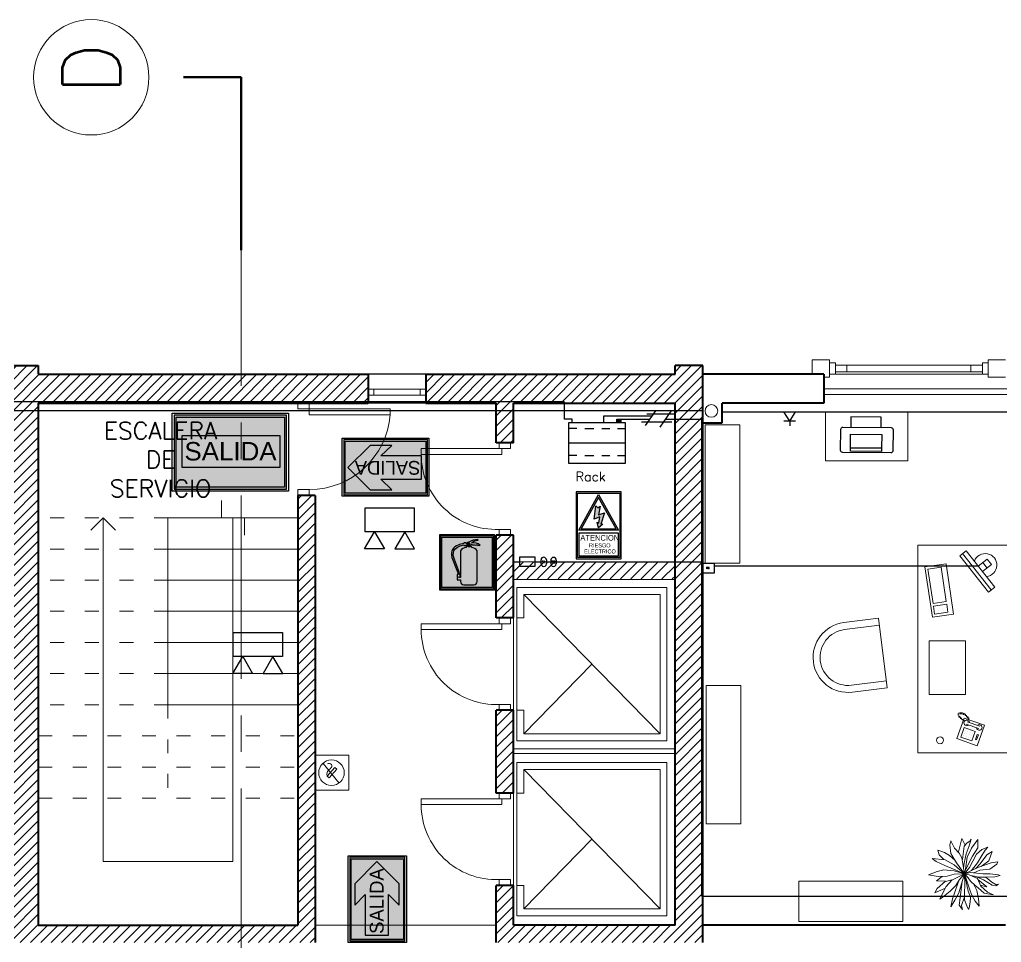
# Model space of a CAD drawing. Extents: x 1009 to 1343, y -172900 to 201.
# Drawn here: x 1315.24 to 1323.75, y 136.85 to 144.85 of the extents above; entities that cross this region are included whole.
import ezdxf

# ---------------------------------------------------------------- set-up
doc = ezdxf.new("R2010")
doc.units = 0
doc.header["$LTSCALE"] = 0.5
for name, pattern in [('ACAD_ISO03W100', [30, 12, -18]), ('CENTER', [50.8, 31.75, -6.35, 6.35, -6.35]), ('TRAZOS2', [0.375, 0.25, -0.125])]:
    doc.linetypes.add(name, pattern=pattern)
doc.layers.get('0').update_dxf_attribs({"linetype": 'CONTINUOUS'})
for name, color, linetype in [('BRIGADAS', 8, 'TRAZOS2'), ('Cableado', 100, 'CONTINUOUS'), ('CIRCUITO DE SALIDA', 8, 'CONTINUOUS'), ('Electricidad', 50, 'CONTINUOUS'), ('GCI-LUZ DE EMERG.LUZ ESTROBOSCOPICA', 12, 'CONTINUOUS'), ('MARCO_FONDO_NEGRO', 7, 'CONTINUOUS'), ('SENÑAL_FONDO_AMIARILLO', 51, 'CONTINUOUS'), ('SEÑAL_FONDO_AUXI_NEGRO', 250, 'CONTINUOUS'), ('SEÑAL_FONDO_FIGURAS', 254, 'CONTINUOUS'), ('SEÑAL_FONDO_NEGRO', 7, 'CONTINUOUS'), ('SEÑAL_FONDO_ROJO', 242, 'CONTINUOUS'), ('SEÑAL_FONDO_VERDE', 86, 'CONTINUOUS')]:
    doc.layers.add(name, color=color, linetype=linetype)
for name, color, linetype, lineweight in [('Carpintería', 55, 'CONTINUOUS', 20), ('Detalles .05', 243, 'CONTINUOUS', 5), ('Detalles 01', 8, 'CONTINUOUS', 9), ('Equipamiento movil', 33, 'CONTINUOUS', 9), ('EQUIPO DE EMERGENCIA', 200, 'CONTINUOUS', 30), ('Muros corte', 7, 'CONTINUOUS', 40), ('Muros vista', 253, 'CONTINUOUS', 25), ('Pisos', 252, 'CONTINUOUS', 18), ('Proyección', 4, 'ACAD_ISO03W100', 18), ('Punta 01', 6, 'CONTINUOUS', 9), ('Punta 015', 64, 'CONTINUOUS', 13), ('Punta 02', 11, 'CONTINUOUS', 20), ('Punta 05', 52, 'CONTINUOUS', 50), ('Sist. contra incendio', 1, 'CONTINUOUS', 18), ('Tratamiento pisos', 251, 'CONTINUOUS', 9)]:
    doc.layers.add(name, color=color, linetype=linetype, lineweight=lineweight)
doc.styles.add('franklin gothic medium', font='framd.ttf')
doc.styles.add('Texto 1.5 mm', font='simplex.shx', dxfattribs={"height": 0.15})
doc.styles.add('Texto 5 mm', font='simplex.shx', dxfattribs={"height": 0.5})
pattern_1 = [(45, (280.013894, 13.64954), (-0.0449012806, 0.0449012806), [])]

# ---------------------------------------------------------------- blocks, each defined once
blk = doc.blocks.new('TELEFONO')
at = {"layer": 'Detalles .05'}
for p, q in [((0.139, 0.134), (-0.098, 0.134)), ((-0.098, 0.134), (-0.098, -0.099)), ((0.081, 0.108), (0.023, 0.108)), ((0.023, 0.108), (0.023, 0.094)), ((0.081, 0.094), (0.081, 0.108)), ((0.139, -0.099), (0.139, 0.134)), ((-0.071, 0.089), (-0.071, -0.055)), ((-0.043, 0.089), (-0.043, -0.055)), ((0.108, 0.063), (0, 0.063)), ((0, 0.063), (0, -0.063)), ((0.023, 0.094), (0.081, 0.094)), ((0.027, 0.041), (0.027, 0.041)), ((0.027, 0.014), (0.027, 0.014)), ((0.054, 0.041), (0.054, 0.041)), ((0.054, 0.014), (0.054, 0.014)), ((0.081, 0.041), (0.081, 0.041)), ((0.081, 0.014), (0.081, 0.014)), ((0.108, -0.063), (0.108, 0.063)), ((-0.129, -0.104), (-0.147, -0.11)), ((-0.124, -0.093), (-0.141, -0.098)), ((-0.118, -0.081), (-0.135, -0.087)), ((-0.112, -0.07), (-0.129, -0.075)), ((-0.106, -0.058), (-0.124, -0.064)), ((-0.101, -0.047), (-0.118, -0.052)), ((-0.098, -0.099), (0.139, -0.099)), ((-0.067, -0.083), (-0.078, -0.116)), ((0, -0.063), (0.108, -0.063)), ((0.027, -0.013), (0.027, -0.013)), ((0.027, -0.04), (0.027, -0.04)), ((0.054, -0.013), (0.054, -0.013)), ((0.054, -0.04), (0.054, -0.04)), ((0.081, -0.013), (0.081, -0.013)), ((0.081, -0.04), (0.081, -0.04)), ((-0.129, -0.116), (-0.147, -0.121)), ((-0.129, -0.127), (-0.147, -0.133)), ((-0.129, -0.139), (-0.147, -0.145)), ((-0.124, -0.15), (-0.141, -0.156)), ((-0.118, -0.162), (-0.135, -0.168)), ((-0.104, -0.17), (-0.122, -0.176)), ((-0.089, -0.156), (-0.106, -0.162)), ((-0.083, -0.145), (-0.101, -0.15)), ((-0.078, -0.133), (-0.095, -0.139)), ((-0.072, -0.121), (-0.089, -0.127))]:
    blk.add_line(p, q, dxfattribs=at)
for centre, start, end in [((-0.057, 0.089), 298.4915, 241.5085), ((-0.057, -0.055), 118.4915, 61.5085)]:
    blk.add_arc(centre, 0.0302, start, end, dxfattribs=at)
blk = doc.blocks.new('RECTANG')
for p, q in [((1, 1), (0, 1)), ((0, 1), (0, 0)), ((1, 0), (1, 1)), ((0, 0), (1, 0))]:
    blk.add_line(p, q)
blk = doc.blocks.new('KEYBOARD', base_point=(60, 294))
for p, xscale, yscale, zscale in [((60, 294), 19, 8, 19), ((61, 295), 13, 5, 13), ((75, 295), 3, 5, 3)]:
    blk.add_blockref('RECTANG', p, dxfattribs=dict(xscale=xscale, yscale=yscale, zscale=zscale))
blk = doc.blocks.new('Silla 2')
for p, q in [((15, 15), (0, 15)), ((0, 15), (0, -15)), ((15, 12), (0, 12)), ((0, -12), (15, -12)), ((0, -15), (15, -15))]:
    blk.add_line(p, q)
for radius in [15, 12]:
    blk.add_arc((15, 0), radius, 270, 90)
blk = doc.blocks.new('Treei')
for p, q in [((-1.6, 5.41), (-2.01, 5.58)), ((-2.01, 5.58), (-1.8, 4.47)), ((-0.75, 4.27), (-1.6, 5.41)), ((0.01, 4.32), (0.22, 5.68)), ((0.22, 5.68), (0.34, 5.97)), ((0.34, 5.97), (0.52, 5.11)), ((0.52, 5.11), (0.61, 3.71)), ((1.42, 4.57), (1.81, 5.28)), ((1.81, 5.28), (1.78, 5.7)), ((1.78, 5.7), (2.06, 5.28)), ((2.06, 5.28), (1.92, 4.62)), ((-3.94, 3.46), (-4.45, 3.93)), ((-4.45, 3.93), (-4.03, 2.89)), ((-3.05, 2.89), (-3.94, 3.46)), ((-2.15, 4.1), (-3.71, 4.62)), ((-3.71, 4.62), (-3.16, 3.73)), ((-3.16, 3.73), (-1.67, 2.62)), ((-1.21, 2.79), (-2.15, 4.1)), ((-1.8, 4.47), (-1.02, 2.25)), ((-0.56, 2.57), (-0.75, 4.27)), ((0.06, 3.09), (0.01, 4.32)), ((0.61, 3.71), (0.57, 2.38)), ((0.61, 3.58), (1.42, 4.57)), ((0.96, 2.25), (2.2, 3.73)), ((1.92, 4.62), (1.05, 3.19)), ((2.2, 3.73), (1.92, 2.62)), ((2.11, 2.72), (3.12, 3.85)), ((3.3, 3.31), (2.36, 2.28)), ((3.12, 3.85), (3.58, 4.84)), ((3.58, 4.84), (3.3, 3.31)), ((-5.76, 2.23), (-4.31, 2.25)), ((-4.26, 1.14), (-5.76, 2.23)), ((-4.31, 2.25), (-2.93, 1.32)), ((-4.03, 2.89), (-3.28, 2.03)), ((-3.28, 2.03), (-2.08, 1.39)), ((-1.83, 2.15), (-3.05, 2.89)), ((-0.51, 1.14), (-1.83, 2.15)), ((-1.67, 2.62), (-0.88, 1.91)), ((-1.02, 2.25), (0.03, -0.03)), ((-0.11, 1.56), (-0.56, 2.57)), ((-0.17, 1), (0.06, 3.09)), ((0.2, 0.77), (0.8, 2.18)), ((0.57, 2.38), (0.31, 1.05)), ((1.05, 3.19), (0.44, 1.74)), ((0.8, 2.18), (2.11, 2.72)), ((1.99, 1.81), (1.28, 1.02)), ((1.69, 1.48), (2.82, 2.08)), ((2.36, 2.28), (1.99, 1.81)), ((2.82, 2.08), (4.22, 2.33)), ((4.64, 1.81), (3.51, 1.17)), ((4.22, 2.33), (5.46, 2.47)), ((5.46, 2.47), (4.64, 1.81)), ((-4.76, 0.09), (-5.92, -0.48)), ((-5.51, 0.92), (-5.8, 1.09)), ((-5.8, 1.09), (-4.68, 0.77)), ((-5.12, 0.4), (-5.51, 0.92)), ((-4.61, -0.04), (-5.12, 0.4)), ((-4.68, 0.77), (-3.34, 0.26)), ((-2.77, 0.45), (-4.26, 1.14)), ((-3.34, 0.26), (-1.78, -0.09)), ((-2.93, 1.32), (-0.51, 0.11)), ((-0.77, 0.18), (-2.77, 0.45)), ((-2.08, 1.39), (-1.04, 0.82)), ((-1.04, 0.82), (0.03, -0.03)), ((0.03, -0.03), (-0.77, 0.18)), ((0.03, -0.03), (-0.17, 1)), ((0.03, -0.03), (0.2, 0.77)), ((2.04, 0.65), (0.03, -0.03)), ((0.7, 0.63), (0.03, -0.03)), ((0.03, -0.03), (2.96, 0.63)), ((1.85, 0.03), (0.03, -0.03)), ((1.28, 1.02), (0.7, 0.63)), ((3.28, 0.01), (1.85, 0.03)), ((2.73, 0.9), (2.04, 0.65)), ((3.51, 1.17), (2.73, 0.9)), ((2.96, 0.63), (3.97, 1)), ((4.41, -0.01), (3.28, 0.01)), ((3.97, 1), (4.77, 0.95)), ((5.39, 0.4), (4.41, -0.01)), ((4.77, 0.95), (5.72, 0.8)), ((6.02, 0.65), (5.39, 0.4)), ((5.72, 0.8), (6.02, 0.65)), ((-5.92, -0.48), (-3.64, -1.03)), ((-2.36, -0.36), (-4.61, -0.04)), ((-3.44, -0.9), (-4.26, -1.67)), ((-2.65, -0.43), (-3.44, -0.9)), ((-3.37, -2.31), (-1.83, -1.37)), ((-2.28, -1.64), (-3.05, -2.53)), ((-1.34, -0.24), (-2.65, -0.43)), ((-1.83, -1.37), (0.03, -0.03)), ((-1.78, -0.09), (-0.95, -0.18)), ((0.03, -0.03), (-1.46, -1.72)), ((-1.39, -3.32), (0.03, -0.03)), ((0.03, -0.03), (-1.34, -0.24)), ((0.03, -0.03), (-0.47, -1.76)), ((0.11, -1.72), (0.03, -0.03)), ((0.03, -0.03), (1.07, -2.16)), ((1, -0.83), (0.03, -0.03)), ((3.21, -0.98), (0.03, -0.03)), ((1.97, -1.44), (1, -0.83)), ((4.06, -0.75), (1.24, -0.39)), ((1.31, -1.02), (3.1, -1.64)), ((2.93, -2.41), (1.97, -1.44)), ((3.1, -1.64), (4.24, -2.04)), ((4.47, -1.62), (3.21, -0.98)), ((3.92, 0), (5.37, -0.51)), ((5.3, -0.93), (4.06, -0.75)), ((5.56, -2.28), (4.47, -1.62)), ((6.02, -0.34), (5.3, -0.93)), ((5.37, -0.51), (6.02, -0.34)), ((-4.26, -1.67), (-5.51, -2.28)), ((-5.51, -2.28), (-4.86, -2.48)), ((-4.86, -2.48), (-3.37, -2.31)), ((-3.05, -2.53), (-3.55, -3.37)), ((-2.33, -3.24), (-2.56, -5.44)), ((-1.46, -1.72), (-2.33, -3.24)), ((-0.47, -1.76), (-0.63, -3.46)), ((0.45, -2.92), (0.11, -1.72)), ((0.5, -4.43), (0.45, -2.92)), ((1.3, -3.19), (1.03, -2.11)), ((1.07, -2.16), (2.15, -3.07)), ((1.19, -4.72), (1.28, -3.19)), ((1.28, -3.19), (2.47, -4.62)), ((2.15, -3.07), (3.12, -3.59)), ((2.93, -4.4), (2.43, -3.22)), ((3.85, -3.54), (2.93, -2.41)), ((4.24, -2.04), (5.56, -2.28)), ((-3.55, -3.37), (-3.92, -4.48)), ((-3.92, -4.48), (-3.16, -4.25)), ((-3.16, -4.25), (-2.38, -3.46)), ((-2.56, -5.44), (-2.06, -4.77)), ((-2.06, -4.77), (-1.39, -3.32)), ((-0.63, -3.46), (-0.35, -4.6)), ((-0.35, -4.6), (0.2, -6.03)), ((0.2, -6.03), (0.5, -4.43)), ((0.5, -3.74), (1.19, -4.72)), ((2.47, -4.62), (3.23, -5.02)), ((3.23, -5.02), (2.93, -4.4)), ((3.12, -3.59), (4.27, -4.18)), ((4.27, -4.18), (3.85, -3.54))]:
    blk.add_line(p, q)
blk = doc.blocks.new('SAL4')
at = {"layer": 'SEÑAL_FONDO_FIGURAS'}
h = blk.add_hatch(color=256, dxfattribs=at)
h.paths.add_polyline_path([(845.8129, 731.0212), (845.8129, 731.4968), (846.5341, 731.4968), (846.5341, 731.0212)])
h.paths.add_polyline_path([(846.5211, 731.0343), (846.5211, 731.4837), (845.8259, 731.4837), (845.8259, 731.0343)], flags=16)
h.paths.add_polyline_path([(846.3999, 731.1488), (845.9025, 731.1488), (845.9025, 731.3815), (846.3999, 731.3815)], flags=8)
blk.add_hatch(color=256, dxfattribs=at).paths.add_polyline_path([(846.4952, 731.3638), (845.8624, 731.3638), (845.8624, 731.1627), (846.4952, 731.1627)])
at = {"layer": 'SEÑAL_FONDO_VERDE'}
h = blk.add_hatch(color=256, dxfattribs=at)
h.paths.add_polyline_path([(846.5211, 731.4837), (845.8259, 731.4837), (845.8259, 731.0343), (846.5211, 731.0343)])
h.paths.add_polyline_path([(846.4952, 731.3638), (846.4952, 731.1627), (845.8624, 731.1627), (845.8624, 731.3638)], flags=16)
at = {"layer": 'MARCO_FONDO_NEGRO'}
blk.add_lwpolyline([(846.5471, 731.0082), (845.7999, 731.0082), (845.7999, 731.5098), (846.5471, 731.5098)], close=True, dxfattribs=at)
at = {"layer": 'SEÑAL_FONDO_FIGURAS'}
blk.add_lwpolyline([(846.5341, 731.0212), (846.5341, 731.4968), (845.8129, 731.4968), (845.8129, 731.0212)], close=True, dxfattribs=at)
at = {"layer": 'SEÑAL_FONDO_NEGRO'}
blk.add_lwpolyline([(846.5211, 731.0343), (845.8259, 731.0343), (845.8259, 731.4837), (846.5211, 731.4837)], close=True, dxfattribs=at)
at = {"layer": 'SEÑAL_FONDO_VERDE'}
blk.add_lwpolyline([(845.8624, 731.1627), (846.4952, 731.1627), (846.4952, 731.3638), (845.8624, 731.3638)], close=True, dxfattribs=at)
at = {"layer": 'SEÑAL_FONDO_VERDE', "style": 'franklin gothic medium', "width": 1.05}
blk.add_text('SALIDA', height=0.11849, dxfattribs=at).set_placement((845.8794, 731.2063))
blk = doc.blocks.new('ELECT')
at = {"layer": 'SEÑAL_FONDO_AUXI_NEGRO'}
h = blk.add_hatch(color=2, dxfattribs=at)
h.paths.add_polyline_path([(0.906, -0.111), (0.111, -1.541), (0.906, -1.541), (1.701, -1.541)])
h.paths.add_polyline_path([(1.605, -1.486), (0.906, -1.486), (0.206, -1.486), (0.906, -0.222)], flags=16)
h.paths.add_polyline_path([(0.99, -1.297), (1.068, -1.297), (0.895, -1.44), (0.844, -1.224), (0.907, -1.262), (0.955, -1.008), (0.728, -1.101), (0.788, -0.564), (0.874, -0.639), (0.967, -0.579), (0.904, -0.925), (1.139, -0.839)], flags=0)
at = {"layer": 'MARCO_FONDO_NEGRO', "color": 2}
for points in [[(0, -2.685), (1.811, -2.685), (1.811, 0), (0, 0)], [(0.055, -2.63), (0.055, -0.055), (1.756, -0.055), (1.756, -2.63)]]:
    blk.add_lwpolyline(points, close=True, dxfattribs=at)
at = {"layer": 'SENÑAL_FONDO_AMIARILLO', "color": 2}
for points in [[(0.906, -1.486), (1.605, -1.486), (0.906, -0.222), (0.206, -1.486)], [(0.111, -1.655), (0.111, -2.574), (1.701, -2.574), (1.701, -1.655)]]:
    blk.add_lwpolyline(points, close=True, dxfattribs=at)
blk.add_lwpolyline([(0.907, -1.262), (0.955, -1.008), (0.728, -1.101), (0.788, -0.564), (0.874, -0.639), (0.967, -0.579), (0.904, -0.925), (1.139, -0.839), (0.99, -1.297), (1.068, -1.297), (0.895, -1.44), (0.844, -1.224), (0.907, -1.262)], dxfattribs=at)
at = {"layer": 'SEÑAL_FONDO_AUXI_NEGRO', "color": 2}
for points in [[(0.906, -1.541), (0.111, -1.541), (0.906, -0.111), (1.701, -1.541)], [(0.906, -1.486), (1.605, -1.486), (0.906, -0.222), (0.206, -1.486)]]:
    blk.add_lwpolyline(points, close=True, dxfattribs=at)
blk.add_lwpolyline([(0.907, -1.262), (0.955, -1.008), (0.728, -1.101), (0.788, -0.564), (0.874, -0.639), (0.967, -0.579), (0.904, -0.925), (1.139, -0.839), (0.99, -1.297), (1.068, -1.297), (0.895, -1.44), (0.844, -1.224), (0.907, -1.262)], dxfattribs=at)
at = {"layer": 'SEÑAL_FONDO_AUXI_NEGRO', "color": 2, "style": 'franklin gothic medium'}
for s, height, p in [('ATENCION', 0.2261, (0.171, -1.96)), ('ELECTRICO', 0.1611, (0.321, -2.475)), ('RIESGO', 0.1611, (0.519, -2.23))]:
    blk.add_text(s, height=height, dxfattribs=at).set_placement(p)
blk = doc.blocks.new('A$C6C4A3897')
at = {"layer": 'SEÑAL_FONDO_FIGURAS'}
h = blk.add_hatch(color=256, dxfattribs=at)
h.paths.add_polyline_path([(2.147, -0.043), (0.043, -0.043), (0.043, -2.139), (2.147, -2.139)])
h.paths.add_polyline_path([(2.093, -2.085), (0.097, -2.085), (0.097, -0.097), (2.093, -0.097)], flags=16)
h.paths.add_polyline_path([(1.494, -1.856, -0.414214), (1.364, -1.986), (0.969, -1.986, -0.414214), (0.839, -1.856), (0.839, -1.789), (0.708, -1.789), (0.708, -1.699), (0.74, -1.699), (0.74, -1.664), (0.711, -1.664), (0.711, -1.576), (0.743, -1.576, 0.083884), (0.693, -1.404), (0.5, -0.898, -0.214308), (0.523, -0.578, -0.167733), (0.738, -0.417, -0.097156), (0.97, -0.351), (0.97, -0.321), (1.058, -0.321), (1.058, -0.351), (1.087, -0.351, -0.303754), (1.167, -0.298, -0.115313), (1.528, -0.185), (1.53, -0.211, 0.177163), (1.266, -0.329, -0.189272), (1.622, -0.41), (1.592, -0.419, 0.309273), (1.561, -0.409), (1.517, -0.422, 0.291679), (1.46, -0.396), (1.418, -0.408, 0.202341), (1.342, -0.393), (1.3, -0.404, 0.390383), (1.254, -0.384, -0.914616), (1.082, -0.399), (1.058, -0.399), (1.058, -0.429), (0.97, -0.429), (0.97, -0.404, 0.074097), (0.777, -0.461, 0.17086), (0.577, -0.631, 0.207162), (0.599, -0.983), (0.763, -1.4, -0.083589), (0.794, -1.576), (0.817, -1.576), (0.817, -1.664), (0.792, -1.664), (0.792, -1.699), (0.839, -1.699), (0.839, -0.631, -0.204768), (1.051, -0.505, 0.117351), (1.082, -0.431, 0.582578), (1.251, -0.433, 0.113638), (1.282, -0.505, -0.204768), (1.494, -0.631)], flags=0)
h.paths.add_polyline_path([(1.184, -0.438), (1.167, -0.358), (1.151, -0.438, -6.735071)], flags=0)
at = {"layer": 'SEÑAL_FONDO_ROJO'}
h = blk.add_hatch(color=256, dxfattribs=at)
h.paths.add_polyline_path([(2.093, -0.097), (0.097, -0.097), (0.097, -2.085), (2.093, -2.085)])
h.paths.add_polyline_path([(1.494, -1.856, -0.414214), (1.364, -1.986), (0.969, -1.986, -0.414214), (0.839, -1.856), (0.839, -1.789), (0.708, -1.789), (0.708, -1.699), (0.74, -1.699), (0.74, -1.664), (0.711, -1.664), (0.711, -1.576), (0.743, -1.576, 0.083884), (0.693, -1.404), (0.5, -0.898, -0.214308), (0.523, -0.578, -0.167733), (0.738, -0.417, -0.097156), (0.97, -0.351), (0.97, -0.321), (1.058, -0.321), (1.058, -0.351), (1.087, -0.351, -0.303754), (1.167, -0.298, -0.115313), (1.528, -0.185), (1.53, -0.211, 0.177163), (1.266, -0.329, -0.189272), (1.622, -0.41), (1.592, -0.419, 0.309273), (1.561, -0.409), (1.517, -0.422, 0.291679), (1.46, -0.396), (1.418, -0.408, 0.202341), (1.342, -0.393), (1.3, -0.404, 0.390383), (1.254, -0.384, -0.914616), (1.082, -0.399), (1.058, -0.399), (1.058, -0.429), (0.97, -0.429), (0.97, -0.404, 0.074097), (0.777, -0.461, 0.17086), (0.577, -0.631, 0.207162), (0.599, -0.983), (0.763, -1.4, -0.083589), (0.794, -1.576), (0.817, -1.576), (0.817, -1.664), (0.792, -1.664), (0.792, -1.699), (0.839, -1.699), (0.839, -0.631, -0.204768), (1.051, -0.505, 0.117351), (1.082, -0.431, 0.582578), (1.251, -0.433, 0.113638), (1.282, -0.505, -0.204768), (1.494, -0.631)], flags=16)
h.paths.add_polyline_path([(1.184, -0.438), (1.167, -0.358), (1.151, -0.438, -6.735071)], flags=0)
at = {"layer": 'MARCO_FONDO_NEGRO'}
for p, q in [((2.191, 0), (0, 0)), ((0, 0), (0, -2.182)), ((2.191, -2.182), (2.191, 0)), ((0, -2.182), (2.191, -2.182))]:
    blk.add_line(p, q, dxfattribs=at)
at = {"layer": 'SEÑAL_FONDO_FIGURAS'}
for points in [[(0.043, -2.139), (2.147, -2.139), (2.147, -0.043), (0.043, -0.043)], [(0.097, -2.085), (0.097, -0.097), (2.093, -0.097), (2.093, -2.085)]]:
    blk.add_lwpolyline(points, close=True, dxfattribs=at)
for points in [[(1.082, -0.431, -0.117351), (1.051, -0.505, 0.204768), (0.839, -0.631), (0.839, -1.699), (0.792, -1.699), (0.792, -1.664), (0.817, -1.664), (0.817, -1.576), (0.794, -1.576, 0.083589), (0.763, -1.4), (0.599, -0.983, -0.207162), (0.577, -0.631, -0.17086), (0.777, -0.461, -0.074097), (0.97, -0.404), (0.97, -0.429), (1.058, -0.429), (1.058, -0.399), (1.082, -0.399, 0.914616), (1.254, -0.384, -0.390383), (1.3, -0.404), (1.342, -0.393, -0.202341), (1.418, -0.408), (1.46, -0.396, -0.291679), (1.517, -0.422), (1.561, -0.409, -0.309273), (1.592, -0.419), (1.622, -0.41, 0.189272), (1.266, -0.329, -0.177163), (1.53, -0.211), (1.528, -0.185, 0.115313), (1.167, -0.298, 0.303754), (1.087, -0.351), (1.058, -0.351), (1.058, -0.321), (0.97, -0.321), (0.97, -0.351, 0.097156), (0.738, -0.417, 0.167733), (0.523, -0.578, 0.214308), (0.5, -0.898), (0.693, -1.404, -0.083884), (0.743, -1.576), (0.711, -1.576), (0.711, -1.664), (0.74, -1.664), (0.74, -1.699), (0.708, -1.699), (0.708, -1.789), (0.839, -1.789), (0.839, -1.856, 0.414214), (0.969, -1.986), (1.364, -1.986, 0.414214), (1.494, -1.856), (1.494, -0.631, 0.204768), (1.282, -0.505, -0.113638), (1.251, -0.433, -0.582578)], [(1.167, -0.358), (1.184, -0.438, 6.735071), (1.151, -0.438)]]:
    blk.add_lwpolyline(points, format="xyb", close=True, dxfattribs=at)
blk = doc.blocks.new('A$C4F586106')
at = {"layer": 'SEÑAL_FONDO_FIGURAS'}
h = blk.add_hatch(color=256, dxfattribs=at)
h.paths.add_polyline_path([(1.092, 0.238), (0.029, 0.238), (0.029, 1.85), (1.092, 1.85)])
h.paths.add_polyline_path([(1.063, 1.821), (0.058, 1.821), (0.058, 0.267), (1.063, 0.267)], flags=16)
h.paths.add_polyline_path([(0.807, 1.55), (0.807, 0.438), (0.287, 0.438), (0.287, 1.55)], flags=8)
blk.add_hatch(color=256, dxfattribs=at).paths.add_polyline_path([(0.553, 1.768), (0.126, 1.339), (0.126, 0.925), (0.327, 1.132), (0.327, 0.349), (0.553, 0.349), (0.778, 0.349), (0.778, 1.132), (0.979, 0.925), (0.979, 1.339)])
at = {"layer": 'SEÑAL_FONDO_VERDE'}
h = blk.add_hatch(color=256, dxfattribs=at)
h.paths.add_polyline_path([(0.058, 0.267), (0.058, 1.821), (1.063, 1.821), (1.063, 0.267)])
h.paths.add_polyline_path([(0.327, 0.349), (0.553, 0.349), (0.778, 0.349), (0.778, 1.132), (0.979, 0.925), (0.979, 1.339), (0.553, 1.768), (0.126, 1.339), (0.126, 0.925), (0.327, 1.132)], flags=16)
at = {"layer": 'MARCO_FONDO_NEGRO'}
blk.add_lwpolyline([(1.121, 1.879), (1.121, 0.209), (0, 0.209), (0, 1.879)], close=True, dxfattribs=at)
at = {"layer": 'SEÑAL_FONDO_FIGURAS'}
blk.add_lwpolyline([(1.092, 1.85), (0.029, 1.85), (0.029, 0.238), (1.092, 0.238)], close=True, dxfattribs=at)
at = {"layer": 'SEÑAL_FONDO_NEGRO'}
blk.add_lwpolyline([(1.063, 1.821), (1.063, 0.267), (0.058, 0.267), (0.058, 1.821)], close=True, dxfattribs=at)
at = {"layer": 'SEÑAL_FONDO_VERDE'}
for points in [[(1.063, 1.821), (1.063, 0.267), (0.058, 0.267), (0.058, 1.821)], [(0.553, 0.349), (0.778, 0.349), (0.778, 1.132), (0.979, 0.925), (0.979, 1.339), (0.553, 1.768), (0.126, 1.339), (0.126, 0.925), (0.327, 1.132), (0.327, 0.349)], [(0.553, 0.349), (0.778, 0.349), (0.778, 1.132), (0.979, 0.925), (0.979, 1.339), (0.553, 1.768), (0.126, 1.339), (0.126, 0.925), (0.327, 1.132), (0.327, 0.349)]]:
    blk.add_lwpolyline(points, close=True, dxfattribs=at)
at = {"layer": 'SEÑAL_FONDO_VERDE', "style": 'franklin gothic medium'}
blk.add_text('SALIDA', height=0.2658, rotation=90, dxfattribs=at).set_placement((0.681, 0.372))
blk = doc.blocks.new('A$C04752EFD')
at = {"layer": 'GCI-LUZ DE EMERG.LUZ ESTROBOSCOPICA', "color": 1}
blk.add_lwpolyline([(-0.1774, -0.1729), (-0.1774, 0), (0.1774, 0), (0.1774, -0.1729)], close=True, dxfattribs=at)
at = {"layer": 'GCI-LUZ DE EMERG.LUZ ESTROBOSCOPICA'}
for points in [[(0.1774, -0.1729), (-0.1774, -0.1729), (-0.1774, 0), (0.1774, 0)], [(-0.109, -0.1729), (-0.0376, -0.2965), (-0.1803, -0.2965)], [(0.109, -0.1729), (0.0376, -0.2965), (0.1803, -0.2965)]]:
    blk.add_lwpolyline(points, close=True, dxfattribs=at)

msp = doc.modelspace()

# ---------------------------------------------------------------- hatches: boundary and pattern name
at = {"layer": 'Detalles 01'}
h = msp.add_hatch(dxfattribs=at)
h.set_pattern_fill('ANSI31,_O', color=256, scale=0.02)
h.set_pattern_definition([(45, (34.213894, 13.64954), (-0.0449012806, 0.0449012806), [])])
h.paths.add_polyline_path([(1318.2595, 141.7797), (1317.1595, 141.7797), (1317.1595, 141.5297), (1318.2595, 141.5297)])
h.paths.add_polyline_path([(1317.1595, 141.7797), (1315.3995, 141.7797), (1315.3995, 141.8547), (1315.1595, 141.8547), (1315.1595, 136.8547), (1317.1595, 136.8547), (1317.1595, 137.0047), (1315.3995, 137.0047), (1315.3995, 141.5297), (1317.1595, 141.5297)])
h.paths.add_polyline_path([(1317.7995, 140.7297), (1317.6495, 140.7297), (1317.6495, 137.0047), (1317.1595, 137.0047), (1317.1595, 136.8547), (1317.7995, 136.8547)])
h = msp.add_hatch(dxfattribs=at)
h.set_pattern_fill('ANSI31', color=256, scale=0.02, style=0)
h.set_pattern_definition(pattern_1)
h.paths.add_polyline_path([(1321.1595, 141.8547), (1320.9195, 141.8547), (1320.9195, 141.7797), (1318.7595, 141.7797), (1318.7595, 141.5297), (1319.3695, 141.5297), (1319.3695, 141.1855), (1319.5195, 141.1855), (1319.5195, 141.5297), (1320.9195, 141.5297), (1320.9195, 137.0047), (1319.5195, 137.0047), (1319.5195, 137.3488), (1319.3695, 137.3488), (1319.3695, 136.8547), (1321.1595, 136.8547)])
h.paths.add_polyline_path([(1319.5195, 140.3855), (1319.3695, 140.3855), (1319.3695, 139.6672), (1319.5195, 139.6672)], flags=17)
h = msp.add_hatch(dxfattribs=at)
h.set_pattern_fill('ANSI31', color=256, scale=0.02, style=0)
h.set_pattern_definition([(45, (273.353335, 15.723746), (-0.0449012806, 0.0449012806), [])])
h.paths.add_polyline_path([(1319.5215, 140.1536), (1319.5215, 140.0053), (1320.9195, 140.0053), (1320.9195, 140.1536)])
h = msp.add_hatch(dxfattribs=at)
h.set_pattern_fill('ANSI31', color=256, scale=0.02, style=0)
h.set_pattern_definition(pattern_1)
h.paths.add_polyline_path([(1319.5195, 138.8672), (1319.3695, 138.8672), (1319.3695, 138.1488), (1319.5195, 138.1488)])

# ---------------------------------------------------------------- linework, layer by layer
at = {"layer": 'Cableado'}
for p, q in [((1319.9582, 141.542), (1311.4801, 141.542)), ((1319.9582, 141.542), (1319.9582, 141.3918)), ((1320.9195, 141.5297), (1320.9195, 141.4198)), ((1320.7497, 141.4625), (1320.6601, 141.3352)), ((1320.882, 141.4611), (1320.7884, 141.3224)), ((1320.0292, 141.3918), (1319.9582, 141.3918)), ((1320.0292, 141.3628), (1320.0292, 141.3918)), ((1320.3039, 141.3628), (1320.3039, 141.4198)), ((1320.3039, 141.4198), (1320.7129, 141.4198)), ((1320.4163, 141.3628), (1320.4163, 141.3918)), ((1320.4163, 141.3918), (1320.6999, 141.3918)), ((1320.4239, 141.3628), (1320.4239, 141.3918)), ((1320.4314, 141.3628), (1320.4314, 141.3918)), ((1320.439, 141.3628), (1320.439, 141.3918)), ((1320.4466, 141.3628), (1320.4466, 141.3918)), ((1320.4541, 141.3628), (1320.4541, 141.3918)), ((1320.6279, 141.3677), (1320.8928, 141.3677)), ((1320.6746, 141.4373), (1320.9195, 141.4373)), ((1320.8352, 141.3918), (1321.1482, 141.3918)), ((1321.1482, 141.3918), (1321.1482, 137.2547)), ((1320.0691, 141.3086), (1319.9998, 141.3086)), ((1320.1378, 141.3086), (1320.2161, 141.3086)), ((1320.2841, 141.3086), (1320.3552, 141.3086)), ((1320.4224, 141.3086), (1320.4887, 141.3086)), ((1319.9998, 141.185), (1320.4887, 141.185)), ((1320.0691, 141.0769), (1319.9998, 141.0769)), ((1320.1378, 141.0769), (1320.2161, 141.0769)), ((1320.2841, 141.0769), (1320.3552, 141.0769)), ((1320.4224, 141.0769), (1320.4887, 141.0769)), ((1321.1482, 140.1044), (1321.1595, 140.1044)), ((1323.5487, 140.1163), (1321.259, 140.1163)), ((1321.1595, 137.2547), (1326.5095, 137.2547))]:
    msp.add_line(p, q, dxfattribs=at)
for points in [[(1319.9998, 141.3628), (1320.4887, 141.3628), (1320.4887, 141.007), (1319.9998, 141.007)], [(1322.4432, 141.3207), (1322.7071, 141.3183), (1322.7079, 141.4092), (1322.444, 141.4116)], [(1322.442, 141.2615), (1322.7119, 141.2591), (1322.7108, 141.1396), (1322.4409, 141.142)], [(1322.4409, 141.142), (1322.7108, 141.1396), (1322.7105, 141.1116), (1322.4406, 141.114)], [(1321.1595, 140.1415), (1321.259, 140.1415), (1321.259, 140.0569), (1321.1595, 140.0569)]]:
    msp.add_lwpolyline(points, close=True, dxfattribs=at)
msp.add_lwpolyline([(1322.3752, 141.3213), (1322.7926, 141.3175, -0.414214), (1322.8104, 141.2994), (1322.8087, 141.1163, -0.414214), (1322.7906, 141.0984), (1322.3732, 141.1022, -0.414214), (1322.3553, 141.1203), (1322.357, 141.3035, -0.414214)], format="xyb", close=True, dxfattribs=at)
at = {"layer": 'Carpintería'}
for p, q in [((1322.2595, 141.9047), (1322.1095, 141.9047)), ((1322.1095, 141.9047), (1322.1095, 141.7797)), ((1322.2595, 141.9047), (1322.2595, 141.7547)), ((1322.2595, 141.8797), (1322.3095, 141.8797)), ((1322.3095, 141.8797), (1322.3095, 141.7797)), ((1323.6345, 141.8797), (1323.5845, 141.8797)), ((1323.5845, 141.7797), (1323.5845, 141.8797)), ((1323.7845, 141.9047), (1323.6345, 141.9047)), ((1323.6345, 141.9047), (1323.6345, 141.7547)), ((1322.3095, 141.7797), (1322.2595, 141.7797)), ((1322.3095, 141.8597), (1323.5845, 141.8597)), ((1322.3095, 141.7997), (1323.5845, 141.7997)), ((1322.4095, 141.8597), (1322.4095, 141.7997)), ((1323.4845, 141.8597), (1323.4845, 141.7997)), ((1323.5845, 141.7797), (1323.6345, 141.7797)), ((1322.2595, 141.7547), (1322.2095, 141.7547)), ((1323.7845, 141.7547), (1323.6345, 141.7547)), ((1318.7595, 141.6497), (1318.2595, 141.6497)), ((1318.3095, 141.6497), (1318.3095, 141.5997)), ((1318.7095, 141.6497), (1318.7095, 141.5997)), ((1317.6495, 141.4797), (1317.6495, 141.5297)), ((1317.7495, 141.4797), (1317.7495, 141.5297)), ((1318.7595, 141.5997), (1318.2595, 141.5997)), ((1317.6495, 141.4797), (1317.7495, 141.4797)), ((1317.7495, 141.4797), (1318.4495, 141.4797)), ((1317.7495, 141.4297), (1317.7495, 141.4797)), ((1318.4495, 141.4797), (1318.4495, 141.4297)), ((1318.4495, 141.4297), (1317.7495, 141.4297)), ((1319.3945, 141.1355), (1319.3945, 141.1855)), ((1319.4945, 141.1355), (1319.4945, 141.1855)), ((1319.4195, 141.1355), (1318.7195, 141.1355)), ((1318.7195, 141.0855), (1318.7195, 141.1355)), ((1319.4945, 141.1355), (1319.3945, 141.1355)), ((1319.4195, 141.0855), (1319.4195, 141.1355)), ((1319.4195, 141.0855), (1318.7195, 141.0855)), ((1317.7495, 140.7797), (1317.6495, 140.7797)), ((1317.6495, 140.7797), (1317.6495, 140.7297)), ((1317.7495, 140.7797), (1317.7495, 140.7297)), ((1319.4945, 140.4355), (1319.3945, 140.4355)), ((1319.3945, 140.4355), (1319.3945, 140.3855)), ((1319.4945, 140.4355), (1319.4945, 140.3855)), ((1319.5495, 139.9313), (1320.8495, 139.9313)), ((1319.5495, 139.6672), (1319.5495, 139.9313)), ((1320.8495, 138.603), (1320.8495, 139.9313)), ((1319.6095, 139.8713), (1320.7895, 139.8713)), ((1319.6095, 139.6672), (1319.6095, 139.8713)), ((1320.7895, 138.663), (1320.7895, 139.8713)), ((1319.3945, 139.6172), (1319.3945, 139.6672)), ((1319.4945, 139.6172), (1319.4945, 139.6672)), ((1319.5495, 139.6672), (1319.6095, 139.6672)), ((1319.4195, 139.6172), (1318.7195, 139.6172)), ((1318.7195, 139.5672), (1318.7195, 139.6172)), ((1319.4195, 139.5672), (1318.7195, 139.5672)), ((1319.4945, 139.6172), (1319.3945, 139.6172)), ((1319.4195, 139.5672), (1319.4195, 139.6172)), ((1319.4945, 138.9172), (1319.3945, 138.9172)), ((1319.3945, 138.9172), (1319.3945, 138.8672)), ((1319.4945, 138.9172), (1319.4945, 138.8672)), ((1319.5495, 138.603), (1319.5495, 138.8672)), ((1319.5495, 138.8672), (1319.6095, 138.8672)), ((1319.6095, 138.663), (1319.6095, 138.8672)), ((1320.7895, 138.663), (1319.6095, 138.663)), ((1320.8495, 138.603), (1319.5495, 138.603)), ((1319.5495, 138.413), (1320.8495, 138.413)), ((1319.5495, 138.1488), (1319.5495, 138.413)), ((1320.8495, 137.0847), (1320.8495, 138.413)), ((1319.6095, 138.353), (1320.7895, 138.353)), ((1319.6095, 138.1488), (1319.6095, 138.353)), ((1320.7895, 137.1447), (1320.7895, 138.353)), ((1319.3945, 138.0988), (1319.3945, 138.1488)), ((1319.4945, 138.0988), (1319.4945, 138.1488)), ((1319.5495, 138.1488), (1319.6095, 138.1488)), ((1319.4195, 138.0988), (1318.7195, 138.0988)), ((1318.7195, 138.0488), (1318.7195, 138.0988)), ((1319.4195, 138.0488), (1318.7195, 138.0488)), ((1319.4945, 138.0988), (1319.3945, 138.0988)), ((1319.4195, 138.0488), (1319.4195, 138.0988)), ((1319.4945, 137.3988), (1319.3945, 137.3988)), ((1319.3945, 137.3988), (1319.3945, 137.3488)), ((1319.4945, 137.3988), (1319.4945, 137.3488)), ((1319.5495, 137.0847), (1319.5495, 137.3488)), ((1319.5495, 137.3488), (1319.6095, 137.3488)), ((1319.6095, 137.1447), (1319.6095, 137.3488)), ((1320.7895, 137.1447), (1319.6095, 137.1447)), ((1320.8495, 137.0847), (1319.5495, 137.0847))]:
    msp.add_line(p, q, dxfattribs=at)
at = {"layer": 'Detalles .05', "color": 0}
msp.add_line((1319.5195, 140.1538), (1320.9195, 140.1538), dxfattribs=at)
at = {"layer": 'Detalles .05', "color": 7}
msp.add_line((1319.5195, 140.0013), (1320.9195, 140.0013), dxfattribs=at)
at = {"layer": 'Detalles .05'}
for p, q in [((1320.9195, 138.533), (1319.5195, 138.533)), ((1320.9195, 138.493), (1319.5195, 138.493))]:
    msp.add_line(p, q, dxfattribs=at)
at = {"layer": 'Detalles 01', "linetype": 'CENTER', "ltscale": 0.1}
msp.add_line((1317.1595, 134.0603), (1317.1595, 142.8547), dxfattribs=at)
at = {"layer": 'Detalles 01'}
for p, q in [((1323.5845, 141.7797), (1322.3095, 141.7797)), ((1322.2095, 141.6547), (1325.2095, 141.6547)), ((1322.2095, 141.6047), (1325.2095, 141.6047)), ((1316.987, 140.6847), (1316.987, 140.5347)), ((1315.856, 140.4286), (1315.962, 140.5347)), ((1315.962, 140.5347), (1315.962, 137.5547)), ((1316.0681, 140.4286), (1315.962, 140.5347)), ((1317.087, 140.5347), (1317.087, 137.5547)), ((1317.187, 140.5347), (1317.187, 140.3847)), ((1319.6095, 139.8713), (1320.7895, 138.663)), ((1319.5495, 139.6672), (1319.5495, 138.8672)), ((1320.1995, 139.2672), (1319.6095, 138.663)), ((1319.6095, 138.353), (1320.7895, 137.1447)), ((1319.5495, 138.1488), (1319.5495, 137.3488)), ((1320.1995, 137.7488), (1319.6095, 137.1447)), ((1315.962, 137.5547), (1317.087, 137.5547))]:
    msp.add_line(p, q, dxfattribs=at)
msp.add_circle((1321.2351, 141.4625), 0.055, dxfattribs=at)
for centre, radius, start, end in [((1317.7481, 141.4831), 0.7035, 270.11712, 355.64068), ((1319.37, 141.0855), 0.6505, 180, 272.16185), ((1319.37, 139.5672), 0.6505, 180, 272.16185), ((1319.37, 138.0488), 0.6505, 180, 272.16185)]:
    msp.add_arc(centre, radius, start, end, dxfattribs=at)
at = {"layer": 'Electricidad'}
for p, q in [((1321.1595, 141.4625), (1315.1637, 141.4625)), ((1321.1595, 141.3597), (1321.1595, 141.4625)), ((1321.3295, 141.3597), (1321.3295, 141.4547)), ((1321.3295, 141.4547), (1321.8635, 141.4547)), ((1321.9159, 141.3739), (1321.8635, 141.4547)), ((1321.9159, 141.3739), (1321.9639, 141.4547)), ((1321.9639, 141.4547), (1326.4095, 141.4547)), ((1321.1595, 140.1538), (1321.1595, 141.3597)), ((1321.1595, 141.3597), (1321.3295, 141.3597)), ((1321.9639, 141.3739), (1321.8626, 141.3739)), ((1321.9159, 141.3739), (1321.9159, 141.3338)), ((1319.7585, 140.1375), (1319.7585, 140.1713)), ((1319.8046, 140.1707), (1319.8046, 140.1375)), ((1319.8439, 140.1701), (1319.8439, 140.1363)), ((1319.89, 140.1695), (1319.89, 140.1363)), ((1319.5195, 140.1538), (1319.5755, 140.1538)), ((1319.7044, 140.1538), (1319.7585, 140.1538)), ((1319.8046, 140.1538), (1321.1595, 140.1538))]:
    msp.add_line(p, q, dxfattribs=at)
msp.add_lwpolyline([(1321.8635, 141.4547), (1321.9639, 141.4547)], dxfattribs=at)
msp.add_lwpolyline([(1319.5755, 140.1986), (1319.7044, 140.1986), (1319.7044, 140.1128), (1319.5755, 140.1128)], close=True, dxfattribs=at)
for centre, start, end in [((1319.7816, 140.1705), 0.39145, 177.94806), ((1319.8669, 140.1693), 0.39145, 177.94806), ((1319.7816, 140.1375), 179.94686, 0.05314), ((1319.8669, 140.1363), 179.94686, 0.05314)]:
    msp.add_arc(centre, 0.023, start, end, dxfattribs=at)
at = {"layer": 'Equipamiento movil'}
for p, q in [((1322.2237, 141.4457), (1322.2237, 141.0284)), ((1322.9389, 141.4457), (1322.9389, 141.0281)), ((1321.1809, 140.1415), (1321.1809, 141.3415)), ((1321.1809, 141.3415), (1321.4809, 141.3415)), ((1321.4809, 141.3415), (1321.4809, 140.1415)), ((1322.2237, 141.0284), (1322.9389, 141.0281)), ((1323.0237, 138.498), (1323.0237, 140.298)), ((1323.0237, 140.298), (1323.8237, 140.298)), ((1323.4436, 140.2499), (1323.3886, 140.2066)), ((1323.6909, 139.9355), (1323.4436, 140.2499)), ((1323.3886, 140.2066), (1323.6359, 139.8922)), ((1323.4122, 140.2252), (1323.6595, 139.9108)), ((1323.5487, 140.1163), (1323.6259, 140.177)), ((1323.6259, 140.177), (1323.663, 140.1298)), ((1321.4809, 140.1415), (1321.1809, 140.1415)), ((1323.5858, 140.0691), (1323.663, 140.1298)), ((1323.6251, 140.1), (1323.588, 140.1472)), ((1323.6359, 139.8922), (1323.6909, 139.9355)), ((1323.439, 139.4684), (1323.1227, 139.4684)), ((1323.1227, 139.4684), (1323.1227, 139.0025)), ((1323.439, 139.0025), (1323.439, 139.4684)), ((1321.1895, 137.8823), (1321.1895, 139.0823)), ((1321.1895, 139.0823), (1321.4895, 139.0823)), ((1321.4895, 139.0823), (1321.4895, 137.8823)), ((1323.1227, 139.0025), (1323.439, 139.0025)), ((1323.8237, 138.498), (1323.0237, 138.498)), ((1321.4895, 137.8823), (1321.1895, 137.8823)), ((1322.8939, 137.3847), (1321.9939, 137.3847)), ((1321.9939, 137.3847), (1321.9939, 137.0347)), ((1322.8939, 137.0347), (1322.8939, 137.3847)), ((1321.9939, 137.0347), (1322.8939, 137.0347))]:
    msp.add_line(p, q, dxfattribs=at)
msp.add_circle((1323.2175, 138.6068), 0.03, dxfattribs=at)
msp.add_arc((1323.6091, 140.1256), 0.1, 276.08042, 160.30836, dxfattribs=at)
at = {"layer": 'Muros corte'}
for p, q in [((1315.1595, 141.8547), (1315.3995, 141.8547)), ((1315.3995, 141.8547), (1315.3995, 141.7797)), ((1315.3995, 141.7797), (1318.2595, 141.7797)), ((1318.2595, 141.7797), (1318.2595, 141.5297)), ((1318.7595, 141.7797), (1318.7595, 141.5297)), ((1318.7595, 141.7797), (1320.9195, 141.7797)), ((1321.1595, 141.8547), (1320.9195, 141.8547)), ((1320.9195, 141.7797), (1320.9195, 141.8547)), ((1321.1595, 136.8547), (1321.1595, 141.8547)), ((1322.2095, 141.7797), (1321.1595, 141.7797)), ((1322.2095, 141.7797), (1322.2095, 141.5297)), ((1315.3995, 141.5297), (1318.2595, 141.5297)), ((1315.3995, 141.5297), (1315.3995, 137.0047)), ((1318.7595, 141.5297), (1319.3695, 141.5297)), ((1319.3695, 141.1855), (1319.3695, 141.5297)), ((1319.5195, 141.5297), (1320.9195, 141.5297)), ((1319.5195, 141.1855), (1319.5195, 141.5297)), ((1320.9195, 137.0047), (1320.9195, 141.5297)), ((1322.2095, 141.5297), (1321.3295, 141.5297)), ((1321.3295, 141.3597), (1321.3295, 141.5297)), ((1321.1595, 141.3597), (1321.3295, 141.3597)), ((1319.5195, 141.1855), (1319.3695, 141.1855)), ((1317.6495, 140.7297), (1317.6495, 137.0047)), ((1317.7995, 140.7297), (1317.6495, 140.7297)), ((1317.7995, 140.7297), (1317.7995, 136.8547)), ((1319.3695, 139.6672), (1319.3695, 140.3855)), ((1319.5195, 140.3855), (1319.3695, 140.3855)), ((1319.5195, 139.6672), (1319.5195, 140.3855)), ((1319.5195, 139.6672), (1319.3695, 139.6672)), ((1319.5195, 138.8672), (1319.3695, 138.8672)), ((1319.3695, 138.1488), (1319.3695, 138.8672)), ((1319.5195, 138.1488), (1319.5195, 138.8672)), ((1319.5195, 138.1488), (1319.3695, 138.1488)), ((1319.3695, 136.8547), (1319.3695, 137.3488)), ((1319.5195, 137.3488), (1319.3695, 137.3488)), ((1319.5195, 137.0047), (1319.5195, 137.3488)), ((1315.3995, 137.0047), (1317.6495, 137.0047)), ((1320.9195, 137.0047), (1319.5195, 137.0047)), ((1323.7845, 137.0047), (1321.1595, 137.0047))]:
    msp.add_line(p, q, dxfattribs=at)
at = {"layer": 'Muros vista'}
for p, q in [((1318.7595, 141.7797), (1318.2595, 141.7797)), ((1318.7595, 141.5297), (1318.2595, 141.5297))]:
    msp.add_line(p, q, dxfattribs=at)
at = {"layer": 'Pisos'}
for p, q in [((1316.5245, 140.5347), (1316.5245, 138.9147)), ((1316.5245, 140.5347), (1317.6495, 140.5347)), ((1316.5245, 140.2647), (1317.6495, 140.2647)), ((1316.5245, 139.9947), (1317.6495, 139.9947)), ((1316.5245, 139.7247), (1317.6495, 139.7247)), ((1319.5195, 138.8672), (1319.5195, 139.6672)), ((1316.5245, 139.4547), (1317.6495, 139.4547)), ((1316.5245, 139.1847), (1317.6495, 139.1847)), ((1316.5245, 138.9147), (1317.6495, 138.9147)), ((1319.5195, 137.3488), (1319.5195, 138.1488))]:
    msp.add_line(p, q, dxfattribs=at)
at = {"layer": 'Proyección', "ltscale": 0.02}
for p, q in [((1316.5245, 140.5347), (1315.3995, 140.5347)), ((1316.5245, 140.2647), (1315.3995, 140.2647)), ((1316.5245, 139.9947), (1315.3995, 139.9947)), ((1316.5245, 139.7247), (1315.3995, 139.7247)), ((1316.5245, 139.4547), (1315.3995, 139.4547)), ((1316.5245, 139.1847), (1315.3995, 139.1847)), ((1316.5245, 138.9147), (1315.3995, 138.9147)), ((1316.5245, 138.9147), (1316.5245, 138.1097)), ((1315.3995, 138.6447), (1317.6495, 138.6447)), ((1315.3995, 138.3747), (1317.6495, 138.3747)), ((1315.3995, 138.1047), (1317.6495, 138.1047))]:
    msp.add_line(p, q, dxfattribs=at)
at = {"layer": 'Punta 02'}
msp.add_circle((1315.8595, 144.3547), 0.5, dxfattribs=at)
at = {"layer": 'Punta 05'}
for p, q in [((1317.1595, 144.3547), (1316.6595, 144.3547)), ((1317.1595, 142.8547), (1317.1595, 144.3547))]:
    msp.add_line(p, q, dxfattribs=at)
at = {"layer": 'Sist. contra incendio'}
msp.add_line((1317.8691, 138.4064), (1318.0076, 138.2363), dxfattribs=at)
at = {"layer": 'Sist. contra incendio', "color": 0}
for points in [[(1317.7995, 138.4787), (1318.093, 138.4787), (1318.093, 138.1734), (1317.7995, 138.1734)], [(1317.9208, 138.2806), (1317.9037, 138.2958), (1317.97, 138.3706), (1317.9871, 138.3555)]]:
    msp.add_lwpolyline(points, close=True, dxfattribs=at)
at = {"layer": 'Sist. contra incendio'}
msp.add_circle((1317.9417, 138.3254), 0.1108, dxfattribs=at)
at = {"layer": 'Sist. contra incendio', "color": 0}
for centre, radius, start, end in [((1317.9212, 138.3831), 0.0234, 303.37827, 123.37827), ((1317.9615, 138.3106), 0.0596, 117.39951, 194.42182)]:
    msp.add_arc(centre, radius, start, end, dxfattribs=at)
at = {"layer": 'Tratamiento pisos'}
for p, q in [((1326.2595, 141.4547), (1321.3295, 141.4547)), ((1321.9939, 137.2547), (1321.1595, 137.2547)), ((1323.2264, 137.2547), (1322.8939, 137.2547)), ((1323.3324, 137.2547), (1323.2506, 137.2547)), ((1323.3923, 137.2547), (1323.3638, 137.2547)), ((1323.4981, 137.2547), (1323.4775, 137.2547)), ((1326.2595, 137.2547), (1323.5455, 137.2547)), ((1319.3695, 137.0047), (1317.7995, 137.0047))]:
    msp.add_line(p, q, dxfattribs=at)

# ---------------------------------------------------------------- block references
at = {"ltscale": 0.25, "xscale": 0.2188867180677789, "yscale": 0.2188867180677789, "zscale": 0.2188867180677789}
msp.add_blockref('A$C6C4A3897', (1318.8769, 140.3886), dxfattribs=at)
at = {"layer": 'BRIGADAS', "xscale": 0.4499999999998181, "yscale": 0.4499999999998181, "zscale": 0.4499999999998181, "rotation": 90}
msp.add_blockref('A$C4F586106', (1318.8798, 140.7224), dxfattribs=at)
at = {"layer": 'BRIGADAS', "xscale": 0.4499999999998181, "yscale": 0.4499999999998181, "zscale": 0.4499999999998181}
msp.add_blockref('A$C4F586106', (1318.0871, 136.7607), dxfattribs=at)
at = {"layer": 'CIRCUITO DE SALIDA', "color": 90}
for name, p, xscale, yscale, zscale in [('SAL4', (174.7297, -846.096), 1.350000000000023, 1.350000000000023, 1.350000000000023), ('ELECT', (1320.0619, 140.7609), 0.2160000000001219, 0.2160000000001219, 0.2160000000001219)]:
    msp.add_blockref(name, p, dxfattribs=dict(at, xscale=xscale, yscale=yscale, zscale=zscale))
at = {"layer": 'Detalles .05'}
for name, p, xscale, yscale, zscale, rotation in [('TELEFONO', (1323.4745, 138.6995), 0.8, 0.8, 0.8, 250.4753668543308), ('Treei', (1323.4294, 137.4505), 0.05158520640000001, 0.05158520640000001, 0.05158520640000001, 270)]:
    msp.add_blockref(name, p, dxfattribs=dict(at, xscale=xscale, yscale=yscale, zscale=zscale, rotation=rotation))
at = {"layer": 'Equipamiento movil'}
for name, p, xscale, yscale, zscale, rotation in [('KEYBOARD', (1323.0846, 140.1099), 0.02326153846132684, 0.02326153846132684, 0.02326153846132684, 278.5780346670578), ('Silla 2', (1322.7214, 139.3636), -0.02025, 0.02025, 0.02025, 7.219663300444301)]:
    msp.add_blockref(name, p, dxfattribs=dict(at, xscale=xscale, yscale=yscale, zscale=zscale, rotation=rotation))
at = {"layer": 'EQUIPO DE EMERGENCIA', "xscale": 1.200000000000045, "yscale": 1.200000000000045, "zscale": 1.200000000000045}
for p in [(1318.4455, 140.6228), (1317.3035, 139.5405)]:
    msp.add_blockref('A$C04752EFD', p, dxfattribs=at)

# ---------------------------------------------------------------- texts
at = {"layer": 'Cableado', "insert": (1321.1908, 140.1079), "char_height": 0.01595, "attachment_point": 1, "style": 'Texto 5 mm'}
msp.add_mtext_dynamic_manual_height_columns('RS', width=19.34546, gutter_width=2.5, heights=[0], dxfattribs=at)
at = {"layer": 'Electricidad', "char_height": 0.02017, "attachment_point": 1, "style": 'Texto 5 mm'}
for s, insert in [('T1', (1319.7667, 140.163)), ('T2', (1319.8521, 140.1618))]:
    msp.add_mtext_dynamic_manual_height_columns(s, width=19.34546, gutter_width=2.5, heights=[0], dxfattribs=dict(at, insert=insert))
at = {"layer": 'Punta 01', "color": 6, "insert": (1320.0585, 140.9334), "char_height": 0.08067, "attachment_point": 1, "style": 'Texto 5 mm'}
msp.add_mtext_dynamic_manual_height_columns('{\\C0;Rack} ', width=11.68093, gutter_width=2.5, heights=[0], dxfattribs=at)
at = {"layer": 'Punta 015', "insert": (1316.4601, 141.366), "char_height": 0.15, "width": 1.237889, "attachment_point": 2, "style": 'Texto 1.5 mm'}
msp.add_mtext('ESCALERA DE SERVICIO', dxfattribs=at)
at = {"layer": 'Punta 05', "insert": (1316.1108, 144.2052), "char_height": 0.5, "width": 0.3999, "attachment_point": 7, "rotation": 90, "style": 'Texto 5 mm'}
msp.add_mtext('D', dxfattribs=at)

doc.saveas('drawing.dxf')
